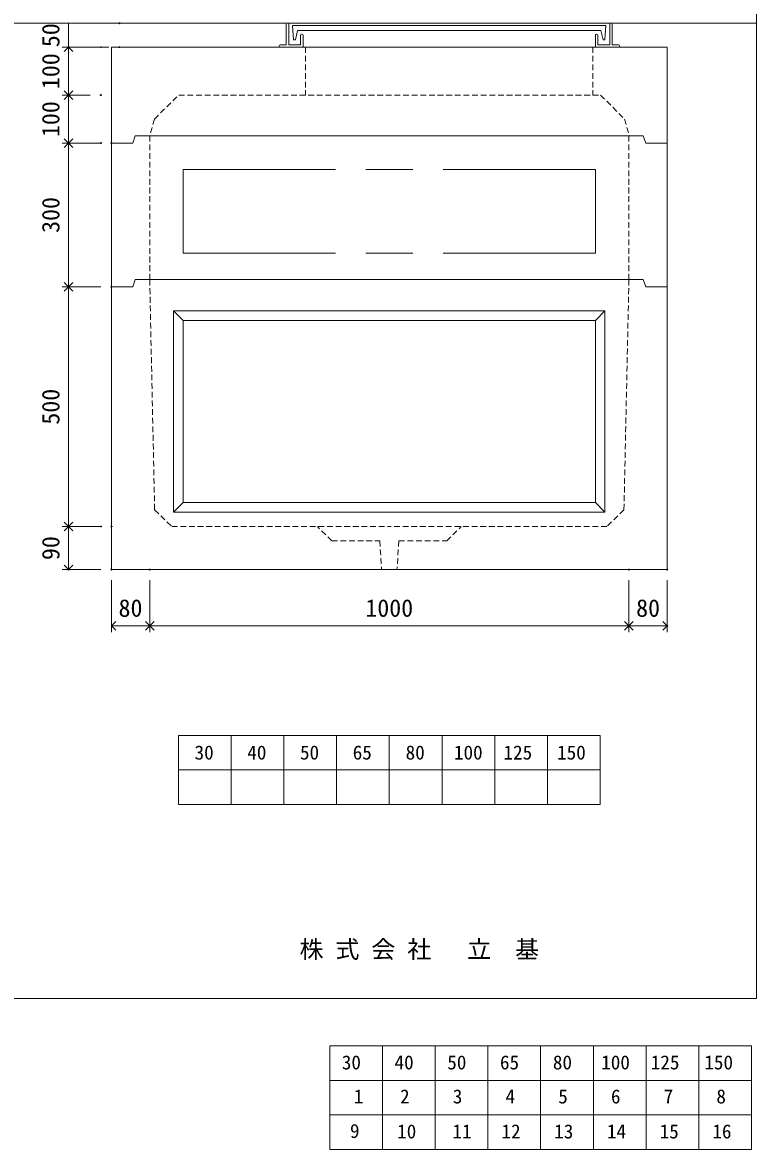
# Model space of a CAD drawing. Units: millimetres, scale not verified. Extents: x -4890 to 18490, y -2295 to 2295.
# Drawn here: x 3359 to 4890, y -2295 to 56 of the extents above; entities that cross this region are included whole.
import ezdxf
from ezdxf.enums import TextEntityAlignment as Align

# ---------------------------------------------------------------- set-up
doc = ezdxf.new("R2010")
doc.units = ezdxf.units.MM
doc.header["$LTSCALE"] = 10
doc.header["$PDMODE"] = 32
doc.header["$PDSIZE"] = 2
doc.linetypes.add('DASHED1', pattern=[1.8, 1.2, -0.6])
doc.linetypes.add('USER2', pattern=[50.8, 31.75, -6.35, 6.35, -6.35])
doc.layers.add('0-1_Defpoints', color=7, linetype='Continuous')
for name, color, linetype, lineweight in [('0-2_waku', 7, 'Continuous', 18), ('0-3_gaikei', 7, 'Continuous', 18), ('0-4_kakure', 7, 'DASHED1', 5), ('0-5_sunpou', 7, 'Continuous', 5), ('0-8_uchigawa', 6, 'Continuous', 18), ('0-A_futa', 3, 'Continuous', 18), ('0-B_GL', 4, 'Continuous', 18), ('0-D_文字１', 7, 'Continuous', 18), ('1-2_uchigawa2', 6, 'USER2', 18), ('1-4_文字２', 7, 'Continuous', 5)]:
    doc.layers.add(name, color=color, linetype=linetype, lineweight=lineweight)
doc.styles.add('ＭＳ ゴシック', font='')
doc.styles.get('ＭＳ ゴシック').set_extended_font_data('MS Gothic')

# ---------------------------------------------------------------- blocks, each defined once
blk = doc.blocks.new('_Open90')
at = {"layer": '0-5_sunpou'}
blk.add_line((0, 0), (-1, 0), dxfattribs=at)
blk.add_lwpolyline([(-0.5, 0.5), (0, 0), (-0.5, -0.5)], dxfattribs=at)
blk = doc.blocks.new('D62')
at = {"layer": '0-1_Defpoints'}
for p in [(4991.18, 1124.36), (5071.18, 1124.36), (5071.18, 1006.94)]:
    blk.add_point(p, dxfattribs=at)
at = {"layer": '0-5_sunpou'}
for p, q in [((4991.18, 1102.36), (4991.18, 993.94)), ((5071.18, 1102.36), (5071.18, 993.94)), ((5009.18, 1006.94), (5053.18, 1006.94))]:
    blk.add_line(p, q, dxfattribs=at)
at = {"layer": '0-5_sunpou', "xscale": 18, "yscale": 18, "rotation": 180}
blk.add_blockref('_Open90', (4991.18, 1006.94), dxfattribs=at)
at = {"layer": '0-5_sunpou', "xscale": 18, "yscale": 18}
blk.add_blockref('_Open90', (5071.18, 1006.94), dxfattribs=at)
at = {"layer": '0-5_sunpou', "style": 'ＭＳ ゴシック'}
blk.add_text('80', height=36.66, dxfattribs=at).set_placement((5006.18, 1014.94), align=Align.BOTTOM_LEFT)
blk = doc.blocks.new('D63')
at = {"layer": '0-1_Defpoints'}
for p in [(5071.18, 1124.36), (6071.18, 1124.36), (6071.18, 1006.94)]:
    blk.add_point(p, dxfattribs=at)
at = {"layer": '0-5_sunpou'}
for p, q in [((5071.18, 1102.36), (5071.18, 993.94)), ((6071.18, 1102.36), (6071.18, 993.94)), ((5089.18, 1006.94), (6053.18, 1006.94))]:
    blk.add_line(p, q, dxfattribs=at)
at = {"layer": '0-5_sunpou', "xscale": 18, "yscale": 18, "rotation": 180}
blk.add_blockref('_Open90', (5071.18, 1006.94), dxfattribs=at)
at = {"layer": '0-5_sunpou', "xscale": 18, "yscale": 18}
blk.add_blockref('_Open90', (6071.18, 1006.94), dxfattribs=at)
at = {"layer": '0-5_sunpou', "style": 'ＭＳ ゴシック'}
blk.add_text('1000', height=36.66, dxfattribs=at).set_placement((5521.18, 1014.94), align=Align.BOTTOM_LEFT)
blk = doc.blocks.new('D64')
at = {"layer": '0-1_Defpoints'}
for p in [(6071.18, 1124.36), (6151.18, 1124.36), (6151.18, 1006.94)]:
    blk.add_point(p, dxfattribs=at)
at = {"layer": '0-5_sunpou'}
for p, q in [((6071.18, 1102.36), (6071.18, 993.94)), ((6151.18, 1102.36), (6151.18, 993.94)), ((6089.18, 1006.94), (6133.18, 1006.94))]:
    blk.add_line(p, q, dxfattribs=at)
at = {"layer": '0-5_sunpou', "xscale": 18, "yscale": 18, "rotation": 180}
blk.add_blockref('_Open90', (6071.18, 1006.94), dxfattribs=at)
at = {"layer": '0-5_sunpou', "xscale": 18, "yscale": 18}
blk.add_blockref('_Open90', (6151.18, 1006.94), dxfattribs=at)
at = {"layer": '0-5_sunpou', "style": 'ＭＳ ゴシック'}
blk.add_text('80', height=36.66, dxfattribs=at).set_placement((6086.18, 1014.94), align=Align.BOTTOM_LEFT)
blk = doc.blocks.new('D65')
at = {"layer": '0-1_Defpoints'}
for p in [(4991.18, 1214.36), (4901.86, 1124.36), (4991.18, 1124.36)]:
    blk.add_point(p, dxfattribs=at)
at = {"layer": '0-5_sunpou'}
for p, q in [((4969.18, 1214.36), (4888.86, 1214.36)), ((4901.86, 1196.36), (4901.86, 1142.36)), ((4969.18, 1124.36), (4888.86, 1124.36))]:
    blk.add_line(p, q, dxfattribs=at)
at = {"layer": '0-5_sunpou', "xscale": 18, "yscale": 18}
for p, rotation in [((4901.86, 1214.36), 90), ((4901.86, 1124.36), 270)]:
    blk.add_blockref('_Open90', p, dxfattribs=dict(at, rotation=rotation))
at = {"layer": '0-5_sunpou', "style": 'ＭＳ ゴシック'}
blk.add_text('90', height=36.66, rotation=90, dxfattribs=at).set_placement((4893.86, 1144.36), align=Align.BOTTOM_LEFT)
blk = doc.blocks.new('D66')
at = {"layer": '0-1_Defpoints'}
for p in [(4991.18, 2014.36), (4901.86, 1714.36), (4991.18, 1714.36)]:
    blk.add_point(p, dxfattribs=at)
at = {"layer": '0-5_sunpou'}
for p, q in [((4969.18, 2014.36), (4888.86, 2014.36)), ((4901.86, 1996.36), (4901.86, 1732.36)), ((4969.18, 1714.36), (4888.86, 1714.36))]:
    blk.add_line(p, q, dxfattribs=at)
at = {"layer": '0-5_sunpou', "xscale": 18, "yscale": 18}
for p, rotation in [((4901.86, 2014.36), 90), ((4901.86, 1714.36), 270)]:
    blk.add_blockref('_Open90', p, dxfattribs=dict(at, rotation=rotation))
at = {"layer": '0-5_sunpou', "style": 'ＭＳ ゴシック'}
blk.add_text('300', height=36.66, rotation=90, dxfattribs=at).set_placement((4893.86, 1826.86), align=Align.BOTTOM_LEFT)
blk = doc.blocks.new('D67')
at = {"layer": '0-1_Defpoints'}
for p in [(4991.18, 1714.36), (4901.86, 1214.36), (4969.18, 1214.36)]:
    blk.add_point(p, dxfattribs=at)
at = {"layer": '0-5_sunpou'}
for p, q in [((4969.18, 1714.36), (4888.86, 1714.36)), ((4901.86, 1696.36), (4901.86, 1232.36)), ((4947.18, 1214.36), (4888.86, 1214.36))]:
    blk.add_line(p, q, dxfattribs=at)
at = {"layer": '0-5_sunpou', "xscale": 18, "yscale": 18}
for p, rotation in [((4901.86, 1714.36), 90), ((4901.86, 1214.36), 270)]:
    blk.add_blockref('_Open90', p, dxfattribs=dict(at, rotation=rotation))
at = {"layer": '0-5_sunpou', "style": 'ＭＳ ゴシック'}
blk.add_text('500', height=36.66, rotation=90, dxfattribs=at).set_placement((4893.86, 1426.86), align=Align.BOTTOM_LEFT)
blk = doc.blocks.new('D68')
at = {"layer": '0-1_Defpoints'}
for p in [(4969.18, 2214.36), (4901.86, 2114.36), (4969.18, 2114.36)]:
    blk.add_point(p, dxfattribs=at)
at = {"layer": '0-5_sunpou'}
for p, q in [((4947.18, 2214.36), (4888.86, 2214.36)), ((4901.86, 2196.36), (4901.86, 2132.36)), ((4947.18, 2114.36), (4888.86, 2114.36))]:
    blk.add_line(p, q, dxfattribs=at)
at = {"layer": '0-5_sunpou', "xscale": 18, "yscale": 18}
for p, rotation in [((4901.86, 2214.36), 90), ((4901.86, 2114.36), 270)]:
    blk.add_blockref('_Open90', p, dxfattribs=dict(at, rotation=rotation))
at = {"layer": '0-5_sunpou', "style": 'ＭＳ ゴシック'}
blk.add_text('100', height=36.66, rotation=90, dxfattribs=at).set_placement((4893.86, 2126.86), align=Align.BOTTOM_LEFT)
blk = doc.blocks.new('D69')
at = {"layer": '0-1_Defpoints'}
for p in [(4969.18, 2114.36), (4901.86, 2014.36), (4969.18, 2014.36)]:
    blk.add_point(p, dxfattribs=at)
at = {"layer": '0-5_sunpou'}
for p, q in [((4947.18, 2114.36), (4888.86, 2114.36)), ((4901.86, 2096.36), (4901.86, 2032.36)), ((4947.18, 2014.36), (4888.86, 2014.36))]:
    blk.add_line(p, q, dxfattribs=at)
at = {"layer": '0-5_sunpou', "xscale": 18, "yscale": 18}
for p, rotation in [((4901.86, 2114.36), 90), ((4901.86, 2014.36), 270)]:
    blk.add_blockref('_Open90', p, dxfattribs=dict(at, rotation=rotation))
at = {"layer": '0-5_sunpou', "style": 'ＭＳ ゴシック'}
blk.add_text('100', height=36.66, rotation=90, dxfattribs=at).set_placement((4893.86, 2026.86), align=Align.BOTTOM_LEFT)
blk = doc.blocks.new('D78')
at = {"layer": '0-1_Defpoints'}
for p in [(4991.18, 1714.36), (4901.86, 1214.36), (4969.18, 1214.36)]:
    blk.add_point(p, dxfattribs=at)
at = {"layer": '0-5_sunpou'}
for p, q in [((4969.18, 1714.36), (4888.86, 1714.36)), ((4901.86, 1696.36), (4901.86, 1232.36)), ((4947.18, 1214.36), (4888.86, 1214.36))]:
    blk.add_line(p, q, dxfattribs=at)
at = {"layer": '0-5_sunpou', "xscale": 18, "yscale": 18}
for p, rotation in [((4901.86, 1714.36), 90), ((4901.86, 1214.36), 270)]:
    blk.add_blockref('_Open90', p, dxfattribs=dict(at, rotation=rotation))
at = {"layer": '0-5_sunpou', "style": 'ＭＳ ゴシック'}
blk.add_text('500', height=36.66, rotation=90, dxfattribs=at).set_placement((4893.86, 1426.86), align=Align.BOTTOM_LEFT)
blk = doc.blocks.new('D82')
at = {"layer": '0-1_Defpoints'}
for p in [(5007.96, 2264.36), (4901.86, 2214.36), (5007.96, 2214.36)]:
    blk.add_point(p, dxfattribs=at)
at = {"layer": '0-5_sunpou'}
for p, q in [((4985.96, 2264.36), (4888.86, 2264.36)), ((4901.86, 2264.36), (4901.86, 2214.36)), ((4985.96, 2214.36), (4888.86, 2214.36))]:
    blk.add_line(p, q, dxfattribs=at)
at = {"layer": '0-5_sunpou', "style": 'ＭＳ ゴシック'}
blk.add_text('50', height=36.66, rotation=90, dxfattribs=at).set_placement((4893.86, 2214.36), align=Align.BOTTOM_LEFT)

msp = doc.modelspace()

# ---------------------------------------------------------------- linework, layer by layer
at = {"layer": '0-2_waku'}
for p, q in [((3683.86, -1431.21), (3683.86, -1575.21)), ((3683.86, -1431.21), (3683.86, -1575.21)), ((3683.86, -1431.21), (3683.86, -1575.21)), ((3683.86, -1431.21), (3683.86, -1575.21)), ((3683.86, -1431.21), (4563.86, -1431.21)), ((3793.86, -1431.21), (3793.86, -1575.21)), ((3903.86, -1431.21), (3903.86, -1575.21)), ((3903.86, -1431.21), (3903.86, -1575.21)), ((4013.86, -1431.21), (4013.86, -1575.21)), ((4123.86, -1431.21), (4123.86, -1575.21)), ((4233.86, -1431.21), (4233.86, -1575.21)), ((4343.86, -1431.21), (4343.86, -1575.21)), ((4453.86, -1431.21), (4453.86, -1575.21)), ((4563.86, -1431.21), (4563.86, -1575.21)), ((3683.86, -1503.21), (4563.86, -1503.21)), ((3683.86, -1575.21), (4563.86, -1575.21)), ((-1230, -1980.21), (4890, -1980.21)), ((-1230, -1980.21), (4890, -1980.21)), ((-1230, -1980.21), (4890, -1980.21)), ((-1230, -1980.21), (4890, -1980.21))]:
    msp.add_line(p, q, dxfattribs=at)
msp.add_lwpolyline([(-1230, 2294.79), (4890, 2294.79), (4890, -1980.21)], dxfattribs=at)
at = {"layer": '0-3_gaikei'}
for p, q in [((4703.86, 4.79), (3543.86, 4.79)), ((3543.86, -195.21), (3543.86, 4.79)), ((4703.86, -195.21), (4703.86, 4.79)), ((4703.86, -195.21), (4703.86, 4.79)), ((4703.86, -775.21), (4703.86, 4.79)), ((3593.86, -180.21), (3588.86, -195.21)), ((4123.86, -180.21), (3593.86, -180.21)), ((4123.86, -180.21), (3593.86, -180.21)), ((4653.86, -180.21), (4123.86, -180.21)), ((4653.86, -180.21), (4123.86, -180.21)), ((4653.86, -180.21), (4658.86, -195.21)), ((4653.86, -180.21), (4658.86, -195.21)), ((4653.86, -180.21), (4658.86, -195.21)), ((3543.86, -195.21), (3543.86, -1085.21)), ((3588.86, -195.21), (3543.86, -195.21)), ((3588.86, -195.21), (3543.86, -195.21)), ((4703.86, -195.21), (4658.86, -195.21)), ((4703.86, -195.21), (4658.86, -195.21)), ((4703.86, -195.21), (4658.86, -195.21)), ((3593.86, -480.21), (3588.86, -495.21)), ((4653.86, -480.21), (4658.86, -495.21)), ((3588.86, -495.21), (3543.86, -495.21)), ((3588.86, -495.21), (3543.86, -495.21)), ((3588.86, -495.21), (3543.86, -495.21)), ((4703.86, -495.21), (4658.86, -495.21))]:
    msp.add_line(p, q, dxfattribs=at)
for points in [[(4653.86, -480.21), (4123.86, -480.21), (3593.86, -480.21)], [(3543.86, -1085.21), (4703.86, -1085.21), (4703.86, -495.21)]]:
    msp.add_lwpolyline(points, dxfattribs=at)
at = {"layer": '0-4_kakure'}
for p, q in [((3948.86, 4.79), (3948.86, -95.21)), ((3948.86, 4.79), (3948.86, -95.21)), ((4548.86, 4.79), (4548.86, -95.21)), ((4548.86, 4.79), (4548.86, -95.21)), ((3633.86, -145.21), (3683.86, -95.21)), ((3684.72, -95.21), (4564.72, -95.21)), ((4564.72, -95.21), (4614.72, -145.21)), ((3633.86, -145.21), (3623.86, -180.21)), ((4614.72, -145.21), (4624.72, -180.21)), ((3623.86, -180.21), (3623.86, -480.21)), ((4623.86, -480.21), (4623.86, -180.21)), ((3634.19, -960.21), (3623.86, -480.21)), ((4623.86, -480.21), (4613.54, -960.21)), ((3634.19, -960.21), (3669.95, -995.21)), ((4613.54, -960.21), (4577.78, -995.21)), ((3669.95, -995.21), (4123.86, -995.21)), ((4003.86, -1025.21), (3973.86, -995.21)), ((4577.78, -995.21), (4123.86, -995.21)), ((4243.86, -1025.21), (4273.86, -995.21)), ((4003.86, -1025.21), (4103.86, -1025.21)), ((4103.86, -1025.21), (4107.86, -1085.21)), ((4143.86, -1025.21), (4139.86, -1085.21)), ((4143.86, -1025.21), (4243.86, -1025.21))]:
    msp.add_line(p, q, dxfattribs=at)
at = {"layer": '0-8_uchigawa'}
for p, q in [((3673.86, -545.21), (3693.86, -565.21)), ((3673.86, -965.21), (3673.86, -545.21)), ((4573.86, -965.21), (4573.86, -545.21)), ((3693.86, -565.21), (4123.86, -565.21)), ((3693.86, -945.21), (3693.86, -565.21)), ((4553.86, -945.21), (4553.86, -565.21)), ((3673.86, -965.21), (3693.86, -945.21)), ((3693.86, -945.21), (4553.86, -945.21)), ((4573.86, -965.21), (4553.86, -945.21)), ((3673.86, -965.21), (4573.86, -965.21))]:
    msp.add_line(p, q, dxfattribs=at)
for points in [[(3673.86, -545.21), (4123.86, -545.21), (4573.86, -545.21)], [(4123.86, -565.21), (4553.86, -565.21), (4573.86, -545.21)]]:
    msp.add_lwpolyline(points, dxfattribs=at)
at = {"layer": '0-A_futa'}
for p, q in [((3908.86, 52.79), (3908.86, 9.79)), ((3910.86, 54.79), (3913.86, 54.79)), ((3913.86, 54.79), (3913.86, 9.79)), ((3921.67, 50.29), (4576, 50.29)), ((3921.67, 50.29), (3924.16, 20.29)), ((4576, 50.29), (4573.75, 20.29)), ((4583.86, 54.79), (4583.86, 9.79)), ((4583.86, 54.79), (4586.86, 54.79)), ((4588.86, 52.79), (4588.86, 9.79)), ((3932.19, 39.29), (3927.87, 20.29)), ((3932.19, 39.29), (4565.53, 39.29)), ((3938.86, 29.79), (3938.86, 9.79)), ((3940.86, 31.79), (3941.86, 31.79)), ((3943.86, 29.79), (3943.86, 4.79)), ((4553.86, 29.79), (4553.86, 4.79)), ((4556.86, 31.79), (4555.86, 31.79)), ((4558.86, 29.79), (4558.86, 9.79)), ((4565.53, 39.29), (4569.85, 20.29)), ((3893.86, 7.79), (3893.86, 6.79)), ((3895.86, 9.79), (3908.86, 9.79)), ((3948.86, 4.79), (3895.86, 4.79)), ((3913.86, 9.79), (3938.86, 9.79)), ((3924.16, 20.29), (3927.87, 20.29)), ((4553.86, 4.79), (4601.86, 4.79)), ((4583.86, 9.79), (4558.86, 9.79)), ((4573.75, 20.29), (4569.85, 20.29)), ((4601.86, 9.79), (4588.86, 9.79)), ((4603.86, 7.79), (4603.86, 6.79))]:
    msp.add_line(p, q, dxfattribs=at)
for centre, start, end in [((3910.86, 52.79), 90, 180), ((4586.86, 52.79), 0, 90), ((3940.86, 29.79), 90, 180), ((3941.86, 29.79), 0, 90), ((4555.86, 29.79), 90, 180), ((4556.86, 29.79), 0, 90), ((3895.86, 7.79), 90, 180), ((3895.86, 6.79), 180, 270), ((4601.86, 7.79), 0, 90), ((4601.86, 6.79), 270, 0)]:
    msp.add_arc(centre, 2, start, end, dxfattribs=at)
at = {"layer": '0-B_GL'}
msp.add_line((-1230, 54.79), (4890, 54.79), dxfattribs=at)
at = {"layer": '1-2_uchigawa2'}
for p, q in [((3693.86, -250.21), (4123.86, -250.21)), ((3693.86, -250.21), (3693.86, -425.21)), ((4553.86, -250.21), (4123.86, -250.21)), ((4553.86, -250.21), (4553.86, -425.21)), ((3693.86, -425.21), (4123.86, -425.21)), ((4553.86, -425.21), (4123.86, -425.21))]:
    msp.add_line(p, q, dxfattribs=at)
at = {"layer": '1-4_文字２'}
for p, q in [((3999.61, -2078.87), (3999.61, -2222.87)), ((3999.61, -2078.87), (3999.61, -2222.87)), ((3999.61, -2078.87), (3999.61, -2222.87)), ((3999.61, -2078.87), (3999.61, -2222.87)), ((3999.61, -2078.87), (4879.61, -2078.87)), ((3999.61, -2078.87), (3999.61, -2222.87)), ((3999.61, -2078.87), (3999.61, -2222.87)), ((3999.61, -2078.87), (3999.61, -2222.87)), ((3999.61, -2078.87), (3999.61, -2222.87)), ((3999.61, -2078.87), (4879.61, -2078.87)), ((4109.61, -2078.87), (4109.61, -2222.87)), ((4109.61, -2078.87), (4109.61, -2222.87)), ((4219.61, -2078.87), (4219.61, -2222.87)), ((4219.61, -2078.87), (4219.61, -2222.87)), ((4219.61, -2078.87), (4219.61, -2222.87)), ((4219.61, -2078.87), (4219.61, -2222.87)), ((4329.61, -2078.87), (4329.61, -2222.87)), ((4329.61, -2078.87), (4329.61, -2222.87)), ((4439.61, -2078.87), (4439.61, -2222.87)), ((4439.61, -2078.87), (4439.61, -2222.87)), ((4549.61, -2078.87), (4549.61, -2222.87)), ((4549.61, -2078.87), (4549.61, -2222.87)), ((4659.61, -2078.87), (4659.61, -2222.87)), ((4659.61, -2078.87), (4659.61, -2222.87)), ((4769.61, -2078.87), (4769.61, -2222.87)), ((4769.61, -2078.87), (4769.61, -2222.87)), ((4879.61, -2078.87), (4879.61, -2222.87)), ((4879.61, -2078.87), (4879.61, -2222.87)), ((3999.61, -2150.87), (4879.61, -2150.87)), ((3999.61, -2150.87), (4879.61, -2150.87)), ((3999.61, -2222.87), (4879.61, -2222.87)), ((3999.61, -2222.87), (4879.61, -2222.87)), ((3999.61, -2222.87), (3999.61, -2294.87)), ((3999.61, -2222.87), (3999.61, -2294.87)), ((3999.61, -2222.87), (3999.61, -2294.87)), ((3999.61, -2222.87), (3999.61, -2294.87)), ((3999.61, -2222.87), (4879.61, -2222.87)), ((3999.61, -2222.87), (3999.61, -2294.87)), ((3999.61, -2222.87), (3999.61, -2294.87)), ((3999.61, -2222.87), (3999.61, -2294.87)), ((3999.61, -2222.87), (3999.61, -2294.87)), ((3999.61, -2222.87), (4879.61, -2222.87)), ((4109.61, -2222.87), (4109.61, -2294.87)), ((4109.61, -2222.87), (4109.61, -2294.87)), ((4219.61, -2222.87), (4219.61, -2294.87)), ((4219.61, -2222.87), (4219.61, -2294.87)), ((4219.61, -2222.87), (4219.61, -2294.87)), ((4219.61, -2222.87), (4219.61, -2294.87)), ((4329.61, -2222.87), (4329.61, -2294.87)), ((4329.61, -2222.87), (4329.61, -2294.87)), ((4439.61, -2222.87), (4439.61, -2294.87)), ((4439.61, -2222.87), (4439.61, -2294.87)), ((4549.61, -2222.87), (4549.61, -2294.87)), ((4549.61, -2222.87), (4549.61, -2294.87)), ((4659.61, -2222.87), (4659.61, -2294.87)), ((4659.61, -2222.87), (4659.61, -2294.87)), ((4769.61, -2222.87), (4769.61, -2294.87)), ((4769.61, -2222.87), (4769.61, -2294.87)), ((4879.61, -2222.87), (4879.61, -2294.87)), ((4879.61, -2222.87), (4879.61, -2294.87)), ((3999.61, -2294.87), (4879.61, -2294.87)), ((3999.61, -2294.87), (4879.61, -2294.87))]:
    msp.add_line(p, q, dxfattribs=at)

# ---------------------------------------------------------------- block references
at = {"layer": '0-5_sunpou'}
for name in ['D82', 'D68', 'D69', 'D66', 'D67', 'D78', 'D65', 'D62', 'D63', 'D64']:
    msp.add_blockref(name, (-1447.32, -2209.57), dxfattribs=at)

# ---------------------------------------------------------------- texts
at = {"layer": '0-D_文字１', "style": 'ＭＳ ゴシック'}
for s, height, p in [('30', 29.33, (3717.48, -1490.18)), ('40', 29.33, (3827.48, -1490.18)), ('50', 29.33, (3937.48, -1490.18)), ('65', 29.33, (4047.48, -1490.18)), ('80', 29.33, (4157.89, -1490.18)), ('100', 29.33, (4258.76, -1490.18)), ('125', 29.33, (4362.15, -1490.18)), ('150', 29.33, (4473.91, -1490.18)), ('株 式 会 社 \u3000立\u3000基', 36.66, (3936.53, -1906.57))]:
    msp.add_text(s, height=height, dxfattribs=at).set_placement(p, align=Align.BOTTOM_LEFT)
at = {"layer": '1-4_文字２', "style": 'ＭＳ ゴシック'}
for s, p in [('30', (4024.77, -2136.69)), ('30', (4024.77, -2136.69)), ('40', (4134.77, -2136.69)), ('40', (4134.77, -2136.69)), ('50', (4244.77, -2136.69)), ('50', (4244.77, -2136.69)), ('65', (4354.77, -2136.69)), ('65', (4354.77, -2136.69)), ('80', (4465.18, -2136.69)), ('80', (4465.18, -2136.69)), ('100', (4566.05, -2136.69)), ('100', (4566.05, -2136.69)), ('125', (4669.44, -2136.69)), ('125', (4669.44, -2136.69)), ('150', (4781.2, -2136.69)), ('150', (4781.2, -2136.69)), ('1', (4049.91, -2207.72)), ('2', (4146.35, -2207.72)), ('3', (4256.35, -2207.72)), ('4', (4366.35, -2207.72)), ('5', (4476.35, -2207.72)), ('6', (4586.35, -2207.72)), ('7', (4696.35, -2207.72)), ('8', (4806.35, -2207.72)), ('9', (4041.85, -2279.72)), ('10', (4140.26, -2280.69)), ('11', (4255.76, -2280.69)), ('12', (4357.97, -2280.69)), ('13', (4467.97, -2280.69)), ('14', (4577.97, -2280.69)), ('15', (4687.97, -2280.69)), ('16', (4797.97, -2280.69))]:
    msp.add_text(s, height=29.33, dxfattribs=at).set_placement(p, align=Align.BOTTOM_LEFT)

doc.saveas('drawing.dxf')
